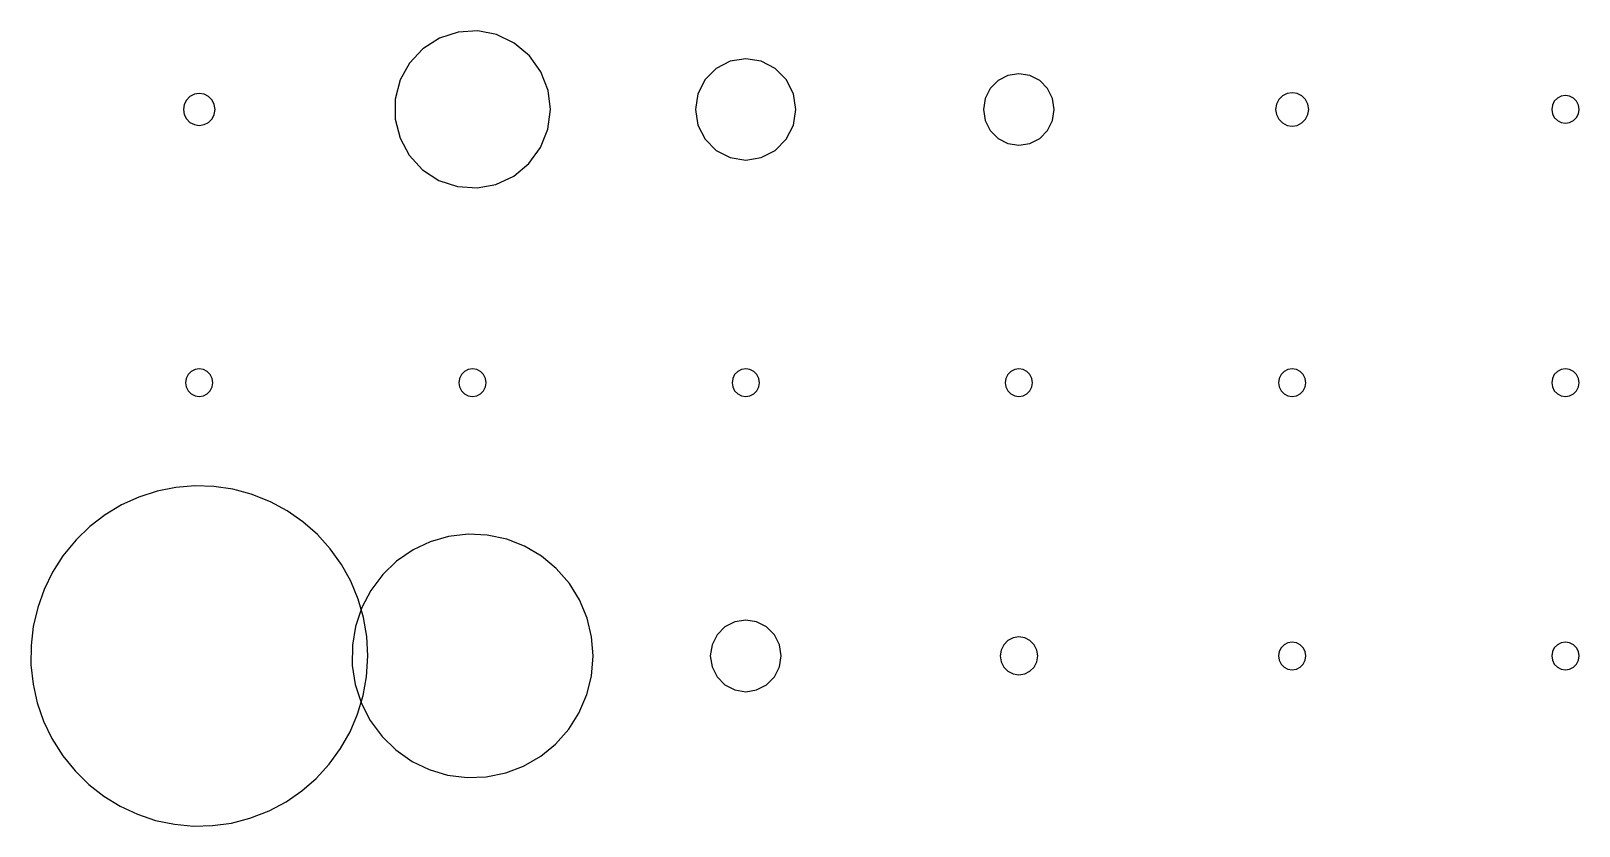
# Model space of a CAD drawing. Header units: metres. Extents: x -552 to 545, y -386 to 330.
# Drawn here: x -307.8 to -24.5, y 182.9 to 328.4 of the extents above; entities that cross this region are included whole.
import ezdxf

# ---------------------------------------------------------------- set-up
doc = ezdxf.new("R2010")
doc.units = ezdxf.units.M

msp = doc.modelspace()

# ---------------------------------------------------------------- linework, layer by layer
for p, q in [((-233.02356, 327.04675, -668.5716), (-236.06598, 325.1079, -668.5716)), ((-229.59738, 328.15442, -668.5716), (-233.02356, 327.04675, -668.5716)), ((-226.00577, 328.3604, -668.5716), (-229.59738, 328.15442, -668.5716)), ((-222.59561, 327.69092, -668.5716), (-226.00577, 328.3604, -668.5716)), ((-219.34189, 326.141, -668.5716), (-222.59561, 327.69092, -668.5716)), ((-216.57605, 323.8177, -668.5716), (-219.34189, 326.141, -668.5716)), ((-236.06598, 325.1079, -668.5716), (-238.53088, 322.46143, -668.5716)), ((-214.47427, 320.86896, -668.5716), (-216.57605, 323.8177, -668.5716)), ((-177, 323.271, -668.5716), (-179.83652, 322.81726, -668.5716)), ((-174.16348, 322.81726, -668.5716), (-177, 323.271, -668.5716)), ((-238.53088, 322.46143, -668.5716), (-240.21509, 319.39264, -668.5716)), ((-213.17044, 317.4826, -668.5716), (-214.47427, 320.86896, -668.5716)), ((-182.39539, 321.50037, -668.5716), (-184.42612, 319.44934, -668.5716)), ((-179.83652, 322.81726, -668.5716), (-182.39539, 321.50037, -668.5716)), ((-171.60461, 321.50037, -668.5716), (-174.16348, 322.81726, -668.5716)), ((-169.57388, 319.44934, -668.5716), (-171.60461, 321.50037, -668.5716)), ((-129.00177, 320.2224, -668.5716), (-130.80759, 319.2931, -668.5716)), ((-127, 320.5426, -668.5716), (-129.00177, 320.2224, -668.5716)), ((-124.99823, 320.2224, -668.5716), (-127, 320.5426, -668.5716)), ((-123.19241, 319.2931, -668.5716), (-124.99823, 320.2224, -668.5716)), ((-240.21509, 319.39264, -668.5716), (-241.13101, 315.87897, -668.5716)), ((-212.74704, 314, -668.5716), (-213.17044, 317.4826, -668.5716)), ((-184.42612, 319.44934, -668.5716), (-185.72995, 316.86487, -668.5716)), ((-168.27005, 316.86487, -668.5716), (-169.57388, 319.44934, -668.5716)), ((-132.24069, 317.84564, -668.5716), (-133.1608, 316.0218, -668.5716)), ((-130.80759, 319.2931, -668.5716), (-132.24069, 317.84564, -668.5716)), ((-121.75931, 317.84564, -668.5716), (-123.19241, 319.2931, -668.5716)), ((-120.8392, 316.0218, -668.5716), (-121.75931, 317.84564, -668.5716)), ((-279.75424, 314.90387, -668.5716), (-279.896, 314, -668.5716)), ((-279.3429, 315.71924, -668.5716), (-279.75424, 314.90387, -668.5716)), ((-278.7022, 316.36633, -668.5716), (-279.3429, 315.71924, -668.5716)), ((-277.8949, 316.7818, -668.5716), (-278.7022, 316.36633, -668.5716)), ((-277, 316.92493, -668.5716), (-277.8949, 316.7818, -668.5716)), ((-276.1051, 316.7818, -668.5716), (-277, 316.92493, -668.5716)), ((-275.2978, 316.36633, -668.5716), (-276.1051, 316.7818, -668.5716)), ((-274.6571, 315.71924, -668.5716), (-275.2978, 316.36633, -668.5716)), ((-274.24576, 314.90387, -668.5716), (-274.6571, 315.71924, -668.5716)), ((-274.104, 314, -668.5716), (-274.24576, 314.90387, -668.5716)), ((-241.13101, 315.87897, -668.5716), (-241.1467, 312.2456, -668.5716)), ((-185.72995, 316.86487, -668.5716), (-186.1792, 314, -668.5716)), ((-167.8208, 314, -668.5716), (-168.27005, 316.86487, -668.5716)), ((-133.1608, 316.0218, -668.5716), (-133.47784, 314, -668.5716)), ((-120.522156, 314, -668.5716), (-120.8392, 316.0218, -668.5716)), ((-79.88641, 314.94727, -668.5716), (-80.03497, 314, -668.5716)), ((-79.45535, 315.80176, -668.5716), (-79.88641, 314.94727, -668.5716)), ((-78.783905, 316.47992, -668.5716), (-79.45535, 315.80176, -668.5716)), ((-77.93787, 316.91528, -668.5716), (-78.783905, 316.47992, -668.5716)), ((-77, 317.0653, -668.5716), (-77.93787, 316.91528, -668.5716)), ((-76.06213, 316.91528, -668.5716), (-77, 317.0653, -668.5716)), ((-75.216095, 316.47992, -668.5716), (-76.06213, 316.91528, -668.5716)), ((-74.54465, 315.80176, -668.5716), (-75.216095, 316.47992, -668.5716)), ((-74.11359, 314.94727, -668.5716), (-74.54465, 315.80176, -668.5716)), ((-73.96503, 314, -668.5716), (-74.11359, 314.94727, -668.5716)), ((-29.377625, 314.78027, -668.5716), (-29.5, 314, -668.5716)), ((-29.022522, 315.48413, -668.5716), (-29.377625, 314.78027, -668.5716)), ((-28.469482, 316.0428, -668.5716), (-29.022522, 315.48413, -668.5716)), ((-27.772522, 316.40143, -668.5716), (-28.469482, 316.0428, -668.5716)), ((-27, 316.52502, -668.5716), (-27.772522, 316.40143, -668.5716)), ((-26.227478, 316.40143, -668.5716), (-27, 316.52502, -668.5716)), ((-25.530518, 316.0428, -668.5716), (-26.227478, 316.40143, -668.5716)), ((-24.977478, 315.48413, -668.5716), (-25.530518, 316.0428, -668.5716)), ((-24.622375, 314.78027, -668.5716), (-24.977478, 315.48413, -668.5716)), ((-24.5, 314, -668.5716), (-24.622375, 314.78027, -668.5716)), ((-279.896, 314, -668.5716), (-279.75424, 313.09613, -668.5716)), ((-279.75424, 313.09613, -668.5716), (-279.3429, 312.28076, -668.5716)), ((-279.3429, 312.28076, -668.5716), (-278.7022, 311.63367, -668.5716)), ((-278.7022, 311.63367, -668.5716), (-277.8949, 311.2182, -668.5716)), ((-276.1051, 311.2182, -668.5716), (-275.2978, 311.63367, -668.5716)), ((-275.2978, 311.63367, -668.5716), (-274.6571, 312.28076, -668.5716)), ((-274.6571, 312.28076, -668.5716), (-274.24576, 313.09613, -668.5716)), ((-274.24576, 313.09613, -668.5716), (-274.104, 314, -668.5716)), ((-241.1467, 312.2456, -668.5716), (-240.2612, 308.72406, -668.5716)), ((-213.20105, 310.3957, -668.5716), (-212.74704, 314, -668.5716)), ((-186.1792, 314, -668.5716), (-185.72995, 311.13513, -668.5716)), ((-168.27005, 311.13513, -668.5716), (-167.8208, 314, -668.5716)), ((-133.47784, 314, -668.5716), (-133.1608, 311.9782, -668.5716)), ((-133.1608, 311.9782, -668.5716), (-132.24069, 310.15436, -668.5716)), ((-121.75931, 310.15436, -668.5716), (-120.8392, 311.9782, -668.5716)), ((-120.8392, 311.9782, -668.5716), (-120.522156, 314, -668.5716)), ((-80.03497, 314, -668.5716), (-79.88641, 313.05273, -668.5716)), ((-79.88641, 313.05273, -668.5716), (-79.45535, 312.19824, -668.5716)), ((-79.45535, 312.19824, -668.5716), (-78.783905, 311.52008, -668.5716)), ((-75.216095, 311.52008, -668.5716), (-74.54465, 312.19824, -668.5716)), ((-74.54465, 312.19824, -668.5716), (-74.11359, 313.0528, -668.5716)), ((-74.11359, 313.0528, -668.5716), (-73.96503, 314, -668.5716)), ((-29.5, 314, -668.5716), (-29.377625, 313.21973, -668.5716)), ((-29.377625, 313.21973, -668.5716), (-29.022522, 312.51587, -668.5716)), ((-29.022522, 312.51587, -668.5716), (-28.469482, 311.9572, -668.5716)), ((-28.469482, 311.9572, -668.5716), (-27.772522, 311.59857, -668.5716)), ((-26.227478, 311.59857, -668.5716), (-25.530518, 311.9572, -668.5716)), ((-25.530518, 311.9572, -668.5716), (-24.977478, 312.51587, -668.5716)), ((-24.977478, 312.51587, -668.5716), (-24.622375, 313.21973, -668.5716)), ((-24.622375, 313.21973, -668.5716), (-24.5, 314, -668.5716)), ((-277.8949, 311.2182, -668.5716), (-277, 311.07507, -668.5716)), ((-277, 311.07507, -668.5716), (-276.1051, 311.2182, -668.5716)), ((-214.53409, 307.02094, -668.5716), (-213.20105, 310.3957, -668.5716)), ((-185.72995, 311.13513, -668.5716), (-184.42612, 308.55066, -668.5716)), ((-169.57388, 308.55066, -668.5716), (-168.27005, 311.13513, -668.5716)), ((-132.24069, 310.15436, -668.5716), (-130.80759, 308.7069, -668.5716)), ((-123.19241, 308.7069, -668.5716), (-121.75931, 310.15436, -668.5716)), ((-78.783905, 311.52008, -668.5716), (-77.93787, 311.08472, -668.5716)), ((-77.93787, 311.08472, -668.5716), (-77, 310.9347, -668.5716)), ((-77, 310.9347, -668.5716), (-76.06213, 311.08472, -668.5716)), ((-76.06213, 311.08472, -668.5716), (-75.216095, 311.52008, -668.5716)), ((-27.772522, 311.59857, -668.5716), (-27, 311.47498, -668.5716)), ((-27, 311.47498, -668.5716), (-26.227478, 311.59857, -668.5716)), ((-240.2612, 308.72406, -668.5716), (-238.60355, 305.6405, -668.5716)), ((-216.66129, 304.09082, -668.5716), (-214.53409, 307.02094, -668.5716)), ((-184.42612, 308.55066, -668.5716), (-182.39539, 306.49963, -668.5716)), ((-182.39539, 306.49963, -668.5716), (-179.83652, 305.18274, -668.5716)), ((-174.16348, 305.18274, -668.5716), (-171.60461, 306.49963, -668.5716)), ((-171.60461, 306.49963, -668.5716), (-169.57388, 308.55066, -668.5716)), ((-130.80759, 308.7069, -668.5716), (-129.00177, 307.7776, -668.5716)), ((-129.00177, 307.7776, -668.5716), (-127, 307.4574, -668.5716)), ((-127, 307.4574, -668.5716), (-124.99823, 307.7776, -668.5716)), ((-124.99823, 307.7776, -668.5716), (-123.19241, 308.7069, -668.5716)), ((-238.60355, 305.6405, -668.5716), (-236.16162, 302.9724, -668.5716)), ((-219.44708, 301.79193, -668.5716), (-216.66129, 304.09082, -668.5716)), ((-179.83652, 305.18274, -668.5716), (-177, 304.729, -668.5716)), ((-177, 304.729, -668.5716), (-174.16348, 305.18274, -668.5716)), ((-236.16162, 302.9724, -668.5716), (-233.13605, 301.00684, -668.5716)), ((-233.13605, 301.00684, -668.5716), (-229.71957, 299.86902, -668.5716)), ((-222.71405, 300.2708, -668.5716), (-219.44708, 301.79193, -668.5716)), ((-229.71957, 299.86902, -668.5716), (-226.12988, 299.63135, -668.5716)), ((-226.12988, 299.63135, -668.5716), (-222.71405, 300.2708, -668.5716)), ((-277.77255, 266.40143, -668.5716), (-278.46945, 266.0428, -668.5716)), ((-277, 266.52502, -668.5716), (-277.77255, 266.40143, -668.5716)), ((-276.22745, 266.40143, -668.5716), (-277, 266.52502, -668.5716)), ((-275.53055, 266.0428, -668.5716), (-276.22745, 266.40143, -668.5716)), ((-227.77255, 266.40143, -668.5716), (-228.46945, 266.0428, -668.5716)), ((-227, 266.52502, -668.5716), (-227.77255, 266.40143, -668.5716)), ((-226.22745, 266.40143, -668.5716), (-227, 266.52502, -668.5716)), ((-225.53055, 266.0428, -668.5716), (-226.22745, 266.40143, -668.5716)), ((-177.77255, 266.40143, -668.5716), (-178.46945, 266.0428, -668.5716)), ((-177, 266.52502, -668.5716), (-177.77255, 266.40143, -668.5716)), ((-176.22745, 266.40143, -668.5716), (-177, 266.52502, -668.5716)), ((-175.53055, 266.0428, -668.5716), (-176.22745, 266.40143, -668.5716)), ((-127.77255, 266.40143, -668.5716), (-128.46945, 266.0428, -668.5716)), ((-127, 266.52502, -668.5716), (-127.77255, 266.40143, -668.5716)), ((-126.22745, 266.40143, -668.5716), (-127, 266.52502, -668.5716)), ((-125.53055, 266.0428, -668.5716), (-126.22745, 266.40143, -668.5716)), ((-77.77255, 266.40143, -668.5716), (-78.46945, 266.0428, -668.5716)), ((-77, 266.52502, -668.5716), (-77.77255, 266.40143, -668.5716)), ((-76.22745, 266.40143, -668.5716), (-77, 266.52502, -668.5716)), ((-75.53055, 266.0428, -668.5716), (-76.22745, 266.40143, -668.5716)), ((-27.772522, 266.40143, -668.5716), (-28.469482, 266.0428, -668.5716)), ((-27, 266.52502, -668.5716), (-27.772522, 266.40143, -668.5716)), ((-26.227478, 266.40143, -668.5716), (-27, 266.52502, -668.5716)), ((-25.530518, 266.0428, -668.5716), (-26.227478, 266.40143, -668.5716)), ((-279.37766, 264.78027, -668.5716), (-279.5, 264, -668.5716)), ((-279.5, 264, -668.5716), (-279.37766, 263.21973, -668.5716)), ((-279.02255, 265.48413, -668.5716), (-279.37766, 264.78027, -668.5716)), ((-278.46945, 266.0428, -668.5716), (-279.02255, 265.48413, -668.5716)), ((-274.97745, 265.48413, -668.5716), (-275.53055, 266.0428, -668.5716)), ((-274.62234, 264.78027, -668.5716), (-274.97745, 265.48413, -668.5716)), ((-274.5, 264, -668.5716), (-274.62234, 264.78027, -668.5716)), ((-274.62234, 263.21973, -668.5716), (-274.5, 264, -668.5716)), ((-229.37766, 264.78027, -668.5716), (-229.5, 264, -668.5716)), ((-229.5, 264, -668.5716), (-229.37766, 263.21973, -668.5716)), ((-229.02255, 265.48413, -668.5716), (-229.37766, 264.78027, -668.5716)), ((-228.46945, 266.0428, -668.5716), (-229.02255, 265.48413, -668.5716)), ((-224.97745, 265.48413, -668.5716), (-225.53055, 266.0428, -668.5716)), ((-224.62234, 264.78027, -668.5716), (-224.97745, 265.48413, -668.5716)), ((-224.5, 264, -668.5716), (-224.62234, 264.78027, -668.5716)), ((-224.62234, 263.21973, -668.5716), (-224.5, 264, -668.5716)), ((-179.37766, 264.78027, -668.5716), (-179.5, 264, -668.5716)), ((-179.5, 264, -668.5716), (-179.37766, 263.21973, -668.5716)), ((-179.02255, 265.48413, -668.5716), (-179.37766, 264.78027, -668.5716)), ((-178.46945, 266.0428, -668.5716), (-179.02255, 265.48413, -668.5716)), ((-174.97745, 265.48413, -668.5716), (-175.53055, 266.0428, -668.5716)), ((-174.62234, 264.78027, -668.5716), (-174.97745, 265.48413, -668.5716)), ((-174.5, 264, -668.5716), (-174.62234, 264.78027, -668.5716)), ((-174.62234, 263.21973, -668.5716), (-174.5, 264, -668.5716)), ((-129.37766, 264.78027, -668.5716), (-129.5, 264, -668.5716)), ((-129.5, 264, -668.5716), (-129.37766, 263.21973, -668.5716)), ((-129.02255, 265.48413, -668.5716), (-129.37766, 264.78027, -668.5716)), ((-128.46945, 266.0428, -668.5716), (-129.02255, 265.48413, -668.5716)), ((-124.97745, 265.48413, -668.5716), (-125.53055, 266.0428, -668.5716)), ((-124.622345, 264.78027, -668.5716), (-124.97745, 265.48413, -668.5716)), ((-124.5, 264, -668.5716), (-124.622345, 264.78027, -668.5716)), ((-124.622345, 263.21973, -668.5716), (-124.5, 264, -668.5716)), ((-79.377655, 264.78027, -668.5716), (-79.5, 264, -668.5716)), ((-79.5, 264, -668.5716), (-79.377655, 263.21973, -668.5716)), ((-79.02255, 265.48413, -668.5716), (-79.377655, 264.78027, -668.5716)), ((-78.46945, 266.0428, -668.5716), (-79.02255, 265.48413, -668.5716)), ((-74.97745, 265.48413, -668.5716), (-75.53055, 266.0428, -668.5716)), ((-74.622345, 264.78027, -668.5716), (-74.97745, 265.48413, -668.5716)), ((-74.5, 264, -668.5716), (-74.622345, 264.78027, -668.5716)), ((-74.622345, 263.21973, -668.5716), (-74.5, 264, -668.5716)), ((-29.377625, 264.78027, -668.5716), (-29.5, 264, -668.5716)), ((-29.5, 264, -668.5716), (-29.377625, 263.21973, -668.5716)), ((-29.022522, 265.48413, -668.5716), (-29.377625, 264.78027, -668.5716)), ((-28.469482, 266.0428, -668.5716), (-29.022522, 265.48413, -668.5716)), ((-24.977478, 265.48413, -668.5716), (-25.530518, 266.0428, -668.5716)), ((-24.622375, 264.78027, -668.5716), (-24.977478, 265.48413, -668.5716)), ((-24.5, 264, -668.5716), (-24.622375, 264.78027, -668.5716)), ((-24.622375, 263.21973, -668.5716), (-24.5, 264, -668.5716)), ((-279.37766, 263.21973, -668.5716), (-279.02255, 262.51587, -668.5716)), ((-279.02255, 262.51587, -668.5716), (-278.46945, 261.9572, -668.5716)), ((-278.46945, 261.9572, -668.5716), (-277.77255, 261.59857, -668.5716)), ((-277.77255, 261.59857, -668.5716), (-277, 261.47498, -668.5716)), ((-277, 261.47498, -668.5716), (-276.22745, 261.59857, -668.5716)), ((-276.22745, 261.59857, -668.5716), (-275.53055, 261.9572, -668.5716)), ((-275.53055, 261.9572, -668.5716), (-274.97745, 262.51587, -668.5716)), ((-274.97745, 262.51587, -668.5716), (-274.62234, 263.21973, -668.5716)), ((-229.37766, 263.21973, -668.5716), (-229.02255, 262.51587, -668.5716)), ((-229.02255, 262.51587, -668.5716), (-228.46945, 261.9572, -668.5716)), ((-228.46945, 261.9572, -668.5716), (-227.77255, 261.59857, -668.5716)), ((-227.77255, 261.59857, -668.5716), (-227, 261.47498, -668.5716)), ((-227, 261.47498, -668.5716), (-226.22745, 261.59857, -668.5716)), ((-226.22745, 261.59857, -668.5716), (-225.53055, 261.9572, -668.5716)), ((-225.53055, 261.9572, -668.5716), (-224.97745, 262.51587, -668.5716)), ((-224.97745, 262.51587, -668.5716), (-224.62234, 263.21973, -668.5716)), ((-179.37766, 263.21973, -668.5716), (-179.02255, 262.51587, -668.5716)), ((-179.02255, 262.51587, -668.5716), (-178.46945, 261.9572, -668.5716)), ((-178.46945, 261.9572, -668.5716), (-177.77255, 261.59857, -668.5716)), ((-177.77255, 261.59857, -668.5716), (-177, 261.47498, -668.5716)), ((-177, 261.47498, -668.5716), (-176.22745, 261.59857, -668.5716)), ((-176.22745, 261.59857, -668.5716), (-175.53055, 261.9572, -668.5716)), ((-175.53055, 261.9572, -668.5716), (-174.97745, 262.51587, -668.5716)), ((-174.97745, 262.51587, -668.5716), (-174.62234, 263.21973, -668.5716)), ((-129.37766, 263.21973, -668.5716), (-129.02255, 262.51587, -668.5716)), ((-129.02255, 262.51587, -668.5716), (-128.46945, 261.9572, -668.5716)), ((-128.46945, 261.9572, -668.5716), (-127.77255, 261.59857, -668.5716)), ((-127.77255, 261.59857, -668.5716), (-127, 261.47498, -668.5716)), ((-127, 261.47498, -668.5716), (-126.22745, 261.59857, -668.5716)), ((-126.22745, 261.59857, -668.5716), (-125.53055, 261.9572, -668.5716)), ((-125.53055, 261.9572, -668.5716), (-124.97745, 262.51587, -668.5716)), ((-124.97745, 262.51587, -668.5716), (-124.622345, 263.21973, -668.5716)), ((-79.377655, 263.21973, -668.5716), (-79.02255, 262.51587, -668.5716)), ((-79.02255, 262.51587, -668.5716), (-78.46945, 261.9572, -668.5716)), ((-78.46945, 261.9572, -668.5716), (-77.77255, 261.59857, -668.5716)), ((-77.77255, 261.59857, -668.5716), (-77, 261.47498, -668.5716)), ((-77, 261.47498, -668.5716), (-76.22745, 261.59857, -668.5716)), ((-76.22745, 261.59857, -668.5716), (-75.53055, 261.9572, -668.5716)), ((-75.53055, 261.9572, -668.5716), (-74.97745, 262.51587, -668.5716)), ((-74.97745, 262.51587, -668.5716), (-74.622345, 263.21973, -668.5716)), ((-29.377625, 263.21973, -668.5716), (-29.022522, 262.51587, -668.5716)), ((-29.022522, 262.51587, -668.5716), (-28.469482, 261.9572, -668.5716)), ((-28.469482, 261.9572, -668.5716), (-27.772522, 261.59857, -668.5716)), ((-27.772522, 261.59857, -668.5716), (-27, 261.47498, -668.5716)), ((-27, 261.47498, -668.5716), (-26.227478, 261.59857, -668.5716)), ((-26.227478, 261.59857, -668.5716), (-25.530518, 261.9572, -668.5716)), ((-25.530518, 261.9572, -668.5716), (-24.977478, 262.51587, -668.5716)), ((-24.977478, 262.51587, -668.5716), (-24.622375, 263.21973, -668.5716)), ((-284.72116, 244.15411, -668.5716), (-288.05127, 243.07745, -668.5716)), ((-281.29178, 244.84308, -668.5716), (-284.72116, 244.15411, -668.5716)), ((-277.80725, 245.1355, -668.5716), (-281.29178, 244.84308, -668.5716)), ((-274.31232, 245.02765, -668.5716), (-277.80725, 245.1355, -668.5716)), ((-270.85193, 244.52094, -668.5716), (-274.31232, 245.02765, -668.5716)), ((-267.47058, 243.62177, -668.5716), (-270.85193, 244.52094, -668.5716)), ((-291.23932, 241.62701, -668.5716), (-294.24426, 239.82135, -668.5716)), ((-288.05127, 243.07745, -668.5716), (-291.23932, 241.62701, -668.5716)), ((-263.96738, 242.22803, -668.5716), (-267.47058, 243.62177, -668.5716)), ((-260.8873, 240.55646, -668.5716), (-263.96738, 242.22803, -668.5716)), ((-294.24426, 239.82135, -668.5716), (-297.02753, 237.68372, -668.5716)), ((-258.01434, 238.54352, -668.5716), (-260.8873, 240.55646, -668.5716)), ((-255.3855, 236.21503, -668.5716), (-258.01434, 238.54352, -668.5716)), ((-299.55334, 235.24164, -668.5716), (-301.9483, 232.30725, -668.5716)), ((-297.02753, 237.68372, -668.5716), (-299.55334, 235.24164, -668.5716)), ((-253.03455, 233.60095, -668.5716), (-255.3855, 236.21503, -668.5716)), ((-231.39755, 235.83081, -668.5716), (-234.7247, 234.86725, -668.5716)), ((-227.7698, 236.26447, -668.5716), (-231.39755, 235.83081, -668.5716)), ((-224.31186, 236.112, -668.5716), (-227.7698, 236.26447, -668.5716)), ((-220.73535, 235.36066, -668.5716), (-224.31186, 236.112, -668.5716)), ((-217.50403, 234.10785, -668.5716), (-220.73535, 235.36066, -668.5716)), ((-301.9483, 232.30725, -668.5716), (-303.83984, 229.3371, -668.5716)), ((-250.99167, 230.7348, -668.5716), (-253.03455, 233.60095, -668.5716)), ((-237.8616, 233.38983, -668.5716), (-240.88123, 231.3133, -668.5716)), ((-234.7247, 234.86725, -668.5716), (-237.8616, 233.38983, -668.5716)), ((-214.34836, 232.24908, -668.5716), (-217.50403, 234.10785, -668.5716)), ((-249.28317, 227.65356, -668.5716), (-250.99167, 230.7348, -668.5716)), ((-240.88123, 231.3133, -668.5716), (-243.3919, 228.90692, -668.5716)), ((-211.67758, 230.02551, -668.5716), (-214.34836, 232.24908, -668.5716)), ((-209.26895, 227.25146, -668.5716), (-211.67758, 230.02551, -668.5716)), ((-303.83984, 229.3371, -668.5716), (-305.38635, 226.1698, -668.5716)), ((-247.931, 224.39679, -668.5716), (-249.28317, 227.65356, -668.5716)), ((-243.3919, 228.90692, -668.5716), (-245.60309, 225.96997, -668.5716)), ((-207.43478, 224.28687, -668.5716), (-209.26895, 227.25146, -668.5716)), ((-305.38635, 226.1698, -668.5716), (-306.56787, 222.84601, -668.5716)), ((-246.95258, 221.00635, -668.5716), (-247.931, 224.39679, -668.5716)), ((-245.60309, 225.96997, -668.5716), (-247.22803, 222.88336, -668.5716)), ((-206.0221, 220.88428, -668.5716), (-207.43478, 224.28687, -668.5716)), ((-306.56787, 222.84601, -668.5716), (-307.36932, 219.40851, -668.5716)), ((-247.22803, 222.88336, -668.5716), (-248.40228, 219.38953, -668.5716)), ((-246.36044, 217.52582, -668.5716), (-246.95258, 221.00635, -668.5716)), ((-307.36932, 219.40851, -668.5716), (-307.78027, 215.90143, -668.5716)), ((-248.40228, 219.38953, -668.5716), (-248.97354, 215.94165, -668.5716)), ((-205.21408, 217.48505, -668.5716), (-206.0221, 220.88428, -668.5716)), ((-180.8082, 219.29395, -668.5716), (-182.24152, 217.84625, -668.5716)), ((-179.00208, 220.22339, -668.5716), (-180.8082, 219.29395, -668.5716)), ((-177, 220.5437, -668.5716), (-179.00208, 220.22339, -668.5716)), ((-174.99792, 220.22339, -668.5716), (-177, 220.5437, -668.5716)), ((-173.1918, 219.29395, -668.5716), (-174.99792, 220.22339, -668.5716)), ((-171.75848, 217.84625, -668.5716), (-173.1918, 219.29395, -668.5716)), ((-307.78027, 215.90143, -668.5716), (-307.79553, 212.36993, -668.5716)), ((-248.97354, 215.94165, -668.5716), (-248.98947, 212.25208, -668.5716)), ((-246.1622, 214, -668.5716), (-246.36044, 217.52582, -668.5716)), ((-204.94254, 214, -668.5716), (-205.21408, 217.48505, -668.5716)), ((-183.16177, 216.0221, -668.5716), (-183.47888, 214, -668.5716)), ((-182.24152, 217.84625, -668.5716), (-183.16177, 216.0221, -668.5716)), ((-170.83823, 216.0221, -668.5716), (-171.75848, 217.84625, -668.5716)), ((-170.52112, 214, -668.5716), (-170.83823, 216.0221, -668.5716)), ((-129.78043, 216.04028, -668.5716), (-130.26859, 215.07263, -668.5716)), ((-129.02008, 216.80823, -668.5716), (-129.78043, 216.04028, -668.5716)), ((-128.06201, 217.30127, -668.5716), (-129.02008, 216.80823, -668.5716)), ((-127, 217.47113, -668.5716), (-128.06201, 217.30127, -668.5716)), ((-125.93799, 217.30127, -668.5716), (-127, 217.47113, -668.5716)), ((-124.97992, 216.80823, -668.5716), (-125.93799, 217.30127, -668.5716)), ((-124.219574, 216.04028, -668.5716), (-124.97992, 216.80823, -668.5716)), ((-123.731415, 215.07263, -668.5716), (-124.219574, 216.04028, -668.5716)), ((-79.02255, 215.48413, -668.5716), (-79.377655, 214.78027, -668.5716)), ((-78.46945, 216.04279, -668.5716), (-79.02255, 215.48413, -668.5716)), ((-77.77255, 216.40143, -668.5716), (-78.46945, 216.04279, -668.5716)), ((-77, 216.52502, -668.5716), (-77.77255, 216.40143, -668.5716)), ((-76.22745, 216.40143, -668.5716), (-77, 216.52502, -668.5716)), ((-75.53055, 216.04279, -668.5716), (-76.22745, 216.40143, -668.5716)), ((-74.97745, 215.48413, -668.5716), (-75.53055, 216.04279, -668.5716)), ((-74.622345, 214.78027, -668.5716), (-74.97745, 215.48413, -668.5716)), ((-29.022522, 215.48413, -668.5716), (-29.377625, 214.78027, -668.5716)), ((-28.469482, 216.04279, -668.5716), (-29.022522, 215.48413, -668.5716)), ((-27.772522, 216.40143, -668.5716), (-28.469482, 216.04279, -668.5716)), ((-27, 216.52502, -668.5716), (-27.772522, 216.40143, -668.5716)), ((-26.227478, 216.40143, -668.5716), (-27, 216.52502, -668.5716)), ((-25.530518, 216.04279, -668.5716), (-26.227478, 216.40143, -668.5716)), ((-24.977478, 215.48413, -668.5716), (-25.530518, 216.04279, -668.5716)), ((-24.622375, 214.78027, -668.5716), (-24.977478, 215.48413, -668.5716)), ((-246.39206, 210.20422, -668.5716), (-246.1622, 214, -668.5716)), ((-205.24503, 210.32306, -668.5716), (-204.94254, 214, -668.5716)), ((-183.47888, 214, -668.5716), (-183.16177, 211.9779, -668.5716)), ((-170.83823, 211.9779, -668.5716), (-170.52112, 214, -668.5716)), ((-130.26859, 215.07263, -668.5716), (-130.43677, 214, -668.5716)), ((-130.43677, 214, -668.5716), (-130.26859, 212.92737, -668.5716)), ((-130.26859, 212.92737, -668.5716), (-129.78043, 211.95972, -668.5716)), ((-124.219574, 211.95972, -668.5716), (-123.731415, 212.92737, -668.5716)), ((-123.56323, 214, -668.5716), (-123.731415, 215.07263, -668.5716)), ((-123.731415, 212.92737, -668.5716), (-123.56323, 214, -668.5716)), ((-79.377655, 214.78027, -668.5716), (-79.5, 214, -668.5716)), ((-79.5, 214, -668.5716), (-79.377655, 213.21973, -668.5716)), ((-79.377655, 213.21973, -668.5716), (-79.02255, 212.51587, -668.5716)), ((-79.02255, 212.51587, -668.5716), (-78.46945, 211.95721, -668.5716)), ((-75.53055, 211.95721, -668.5716), (-74.97745, 212.51587, -668.5716)), ((-74.97745, 212.51587, -668.5716), (-74.622345, 213.21973, -668.5716)), ((-74.5, 214, -668.5716), (-74.622345, 214.78027, -668.5716)), ((-74.622345, 213.21973, -668.5716), (-74.5, 214, -668.5716)), ((-29.377625, 214.78027, -668.5716), (-29.5, 214, -668.5716)), ((-29.5, 214, -668.5716), (-29.377625, 213.21973, -668.5716)), ((-29.377625, 213.21973, -668.5716), (-29.022522, 212.51587, -668.5716)), ((-29.022522, 212.51587, -668.5716), (-28.469482, 211.95721, -668.5716)), ((-25.530518, 211.95721, -668.5716), (-24.977478, 212.51587, -668.5716)), ((-24.977478, 212.51587, -668.5716), (-24.622375, 213.21973, -668.5716)), ((-24.5, 214, -668.5716), (-24.622375, 214.78027, -668.5716)), ((-24.622375, 213.21973, -668.5716), (-24.5, 214, -668.5716)), ((-307.79553, 212.36993, -668.5716), (-307.4149, 208.85938, -668.5716)), ((-248.98947, 212.25208, -668.5716), (-248.44803, 208.79932, -668.5716)), ((-247.01425, 206.72906, -668.5716), (-246.39206, 210.20422, -668.5716)), ((-206.08237, 206.93109, -668.5716), (-205.24503, 210.32306, -668.5716)), ((-183.16177, 211.9779, -668.5716), (-182.24152, 210.15375, -668.5716)), ((-182.24152, 210.15375, -668.5716), (-180.8082, 208.70605, -668.5716)), ((-173.1918, 208.70605, -668.5716), (-171.75848, 210.15375, -668.5716)), ((-171.75848, 210.15375, -668.5716), (-170.83823, 211.9779, -668.5716)), ((-129.78043, 211.95972, -668.5716), (-129.02008, 211.19177, -668.5716)), ((-129.02008, 211.19177, -668.5716), (-128.06201, 210.69873, -668.5716)), ((-128.06201, 210.69873, -668.5716), (-127, 210.52887, -668.5716)), ((-127, 210.52887, -668.5716), (-125.93799, 210.69873, -668.5716)), ((-125.93799, 210.69873, -668.5716), (-124.97992, 211.19177, -668.5716)), ((-124.97992, 211.19177, -668.5716), (-124.219574, 211.95972, -668.5716)), ((-78.46945, 211.95721, -668.5716), (-77.77255, 211.59857, -668.5716)), ((-77.77255, 211.59857, -668.5716), (-77, 211.47498, -668.5716)), ((-77, 211.47498, -668.5716), (-76.22745, 211.59857, -668.5716)), ((-76.22745, 211.59857, -668.5716), (-75.53055, 211.95721, -668.5716)), ((-28.469482, 211.95721, -668.5716), (-27.772522, 211.59857, -668.5716)), ((-27.772522, 211.59857, -668.5716), (-27, 211.47498, -668.5716)), ((-27, 211.47498, -668.5716), (-26.227478, 211.59857, -668.5716)), ((-26.227478, 211.59857, -668.5716), (-25.530518, 211.95721, -668.5716)), ((-307.4149, 208.85938, -668.5716), (-306.6432, 205.41498, -668.5716)), ((-248.44803, 208.79932, -668.5716), (-247.30402, 205.29529, -668.5716)), ((-207.52441, 203.54108, -668.5716), (-206.08237, 206.93109, -668.5716)), ((-180.8082, 208.70605, -668.5716), (-179.00208, 207.77661, -668.5716)), ((-179.00208, 207.77661, -668.5716), (-177, 207.4563, -668.5716)), ((-177, 207.4563, -668.5716), (-174.99792, 207.77661, -668.5716)), ((-174.99792, 207.77661, -668.5716), (-173.1918, 208.70605, -668.5716)), ((-306.6432, 205.41498, -668.5716), (-305.49042, 202.08087, -668.5716)), ((-248.02194, 203.34735, -668.5716), (-247.01425, 206.72906, -668.5716)), ((-247.30402, 205.29529, -668.5716), (-245.70581, 202.19446, -668.5716)), ((-305.49042, 202.08087, -668.5716), (-303.97134, 198.90002, -668.5716)), ((-249.40219, 200.10266, -668.5716), (-248.02194, 203.34735, -668.5716)), ((-245.70581, 202.19446, -668.5716), (-243.52008, 199.2381, -668.5716)), ((-209.38412, 200.59271, -668.5716), (-207.52441, 203.54108, -668.5716)), ((-303.97134, 198.90002, -668.5716), (-301.9483, 195.69275, -668.5716)), ((-251.13724, 197.03656, -668.5716), (-249.40219, 200.10266, -668.5716)), ((-243.52008, 199.2381, -668.5716), (-241.03027, 196.8097, -668.5716)), ((-211.81665, 197.84009, -668.5716), (-209.38412, 200.59271, -668.5716)), ((-301.9483, 195.69275, -668.5716), (-299.73602, 192.95795, -668.5716)), ((-253.2048, 194.1886, -668.5716), (-251.13724, 197.03656, -668.5716)), ((-241.03027, 196.8097, -668.5716), (-238.02875, 194.70667, -668.5716)), ((-217.6781, 193.8092, -668.5716), (-214.5065, 195.64008, -668.5716)), ((-214.5065, 195.64008, -668.5716), (-211.81665, 197.84009, -668.5716)), ((-299.73602, 192.95795, -668.5716), (-297.2314, 190.49365, -668.5716)), ((-255.57828, 191.59534, -668.5716), (-253.2048, 194.1886, -668.5716)), ((-238.02875, 194.70667, -668.5716), (-234.9047, 193.20166, -668.5716)), ((-234.9047, 193.20166, -668.5716), (-231.586, 192.2088, -668.5716)), ((-220.92014, 192.58496, -668.5716), (-217.6781, 193.8092, -668.5716)), ((-297.2314, 190.49365, -668.5716), (-294.46674, 188.3316, -668.5716)), ((-258.22714, 189.2901, -668.5716), (-255.57828, 191.59534, -668.5716)), ((-231.586, 192.2088, -668.5716), (-227.96213, 191.74316, -668.5716)), ((-227.96213, 191.74316, -668.5716), (-224.50302, 191.86517, -668.5716)), ((-224.50302, 191.86517, -668.5716), (-220.92014, 192.58496, -668.5716)), ((-294.46674, 188.3316, -668.5716), (-291.47748, 186.49957, -668.5716)), ((-264.21176, 185.6582, -668.5716), (-261.11737, 187.30249, -668.5716)), ((-261.11737, 187.30249, -668.5716), (-258.22714, 189.2901, -668.5716)), ((-291.47748, 186.49957, -668.5716), (-288.3021, 185.02106, -668.5716)), ((-288.3021, 185.02106, -668.5716), (-284.9814, 183.9151, -668.5716)), ((-271.11588, 183.42609, -668.5716), (-267.7269, 184.29535, -668.5716)), ((-267.7269, 184.29535, -668.5716), (-264.21176, 185.6582, -668.5716)), ((-284.9814, 183.9151, -668.5716), (-281.5581, 183.19592, -668.5716)), ((-281.5581, 183.19592, -668.5716), (-278.07623, 182.8728, -668.5716)), ((-278.07623, 182.8728, -668.5716), (-274.5805, 182.94983, -668.5716)), ((-274.5805, 182.94983, -668.5716), (-271.11588, 183.42609, -668.5716))]:
    msp.add_line(p, q)

doc.saveas('drawing.dxf')
